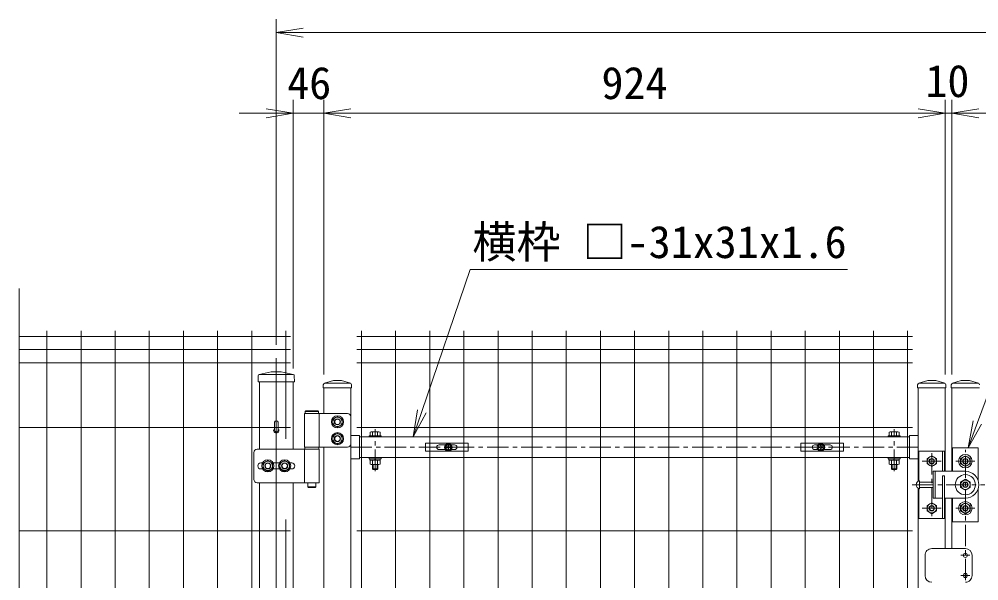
# Model space of a CAD drawing. Units: millimetres, scale not verified. Extents: x -4200 to 4200, y -2970 to 2970.
# Drawn here: x -1327 to 100, y 907 to 1742 of the extents above; entities that cross this region are included whole.
import ezdxf
from ezdxf.enums import TextEntityAlignment as Align

# ---------------------------------------------------------------- set-up
doc = ezdxf.new("R2010")
doc.units = ezdxf.units.MM
doc.header["$LTSCALE"] = 20
doc.linetypes.add('USER1', pattern=[50.8, 31.75, -6.35, 6.35, -6.35])
for name, color, linetype, lineweight in [('0-0_D-STR1', 1, 'Continuous', 18), ('0-1_D-STR-DIM', 7, 'Continuous', 9), ('0-2_0', 7, 'Continuous', 9), ('0-3_D-STR3', 3, 'Continuous', 13), ('0-4_D-BMK', 2, 'USER1', 13), ('0-5_Defpoints', 6, 'Continuous', 18), ('0-6_D-STR-TXT', 7, 'Continuous', 9), ('0-7_D-STR2', 7, 'Continuous', 9)]:
    doc.layers.add(name, color=color, linetype=linetype, lineweight=lineweight)
doc.styles.add('ＭＳ ゴシック', font='')
doc.styles.get('ＭＳ ゴシック').set_extended_font_data('MS Gothic')

# ---------------------------------------------------------------- blocks, each defined once
blk = doc.blocks.new('_Open')
at = {"layer": '0-2_0'}
blk.add_line((-20, 3.33), (0, 0), dxfattribs=at)
blk.add_lwpolyline([(-20, -3.33), (0, 0), (-20, 0)], dxfattribs=at)
blk = doc.blocks.new('U60')
at = {"layer": '0-0_D-STR1'}
for p, q in [((180, 22392), (180, 22300)), ((180, 22300), (1020, 22300)), ((1000, 22300), (200, 22300)), ((200, 22300), (200, 21540)), ((213.8, 22437.9), (480, 22520)), ((228, 22440), (972, 22440)), ((480, 22520), (720, 22520)), ((986.2, 22437.9), (720, 22520)), ((1000, 22300), (1000, 600)), ((1020, 22392), (1020, 22300)), ((17860, 22392), (17860, 22300)), ((17860, 22300), (18700, 22300)), ((17880, 22300), (17880, 19525.1)), ((18680, 22300), (17880, 22300)), ((17893.8, 22437.9), (18160, 22520)), ((17908, 22440), (18652, 22440)), ((18160, 22520), (18400, 22520)), ((18666.2, 22437.9), (18400, 22520)), ((18680, 22300), (18680, 19820)), ((18700, 22392), (18700, 22300)), ((18860, 22392), (18860, 22300)), ((19700, 22300), (18860, 22300)), ((18880, 22300), (18880, 19820)), ((18880, 22300), (19680, 22300)), ((18893.8, 22437.9), (19160, 22520)), ((19652, 22440), (18908, 22440)), ((19400, 22520), (19160, 22520)), ((19666.2, 22437.9), (19400, 22520)), ((1000, 20884), (1260, 20884)), ((1260, 20845), (17620, 20845)), ((17620, 20884), (17620, 20186)), ((17880, 20884), (17620, 20884)), ((200, 20540), (200, 5310)), ((1260, 20225), (17620, 20225)), ((17620, 20186), (17880, 20186)), ((17880, 19314.9), (17880, 600)), ((18680, 19020), (18680, 17520)), ((18880, 19020), (18880, 17520))]:
    blk.add_line(p, q, dxfattribs=at)
blk.add_lwpolyline([(1260, 20884), (1260, 20186), (1000, 20186)], dxfattribs=at)
for centre, start, end in [((228, 22392), 90, 180), ((972, 22392), 0, 90), ((17908, 22392), 90, 180), ((18652, 22392), 0, 90), ((18908, 22392), 90, 180), ((19652, 22392), 0, 90)]:
    blk.add_arc(centre, 48, start, end, dxfattribs=at)
at = {"layer": '0-3_D-STR3'}
for p, q in [((-380, 21540), (-380, 20540)), ((-380, 21540), (900, 21540)), ((-344, 21620), (-364, 21600)), ((-364, 21600), (-364, 21540)), ((-364, 21540), (36, 21540)), ((-344, 21620), (16, 21620)), ((16, 21620), (36, 21600)), ((52, 21540), (52, 20540)), ((1000, 21440), (1000, 20640)), ((1540, 20877), (1540, 20845)), ((1540, 20877), (1900, 20877)), ((1540, 20845), (1900, 20845)), ((1570, 20877), (1570, 20986)), ((1870, 20877), (1570, 20877)), ((1832.5, 20997.1), (1607.5, 20997.1)), ((1645, 20877), (1645, 20986)), ((1795, 20877), (1795, 20986)), ((1870, 20877), (1870, 20986)), ((1900, 20877), (1900, 20845)), ((16980, 20877), (16980, 20845)), ((17340, 20877), (16980, 20877)), ((17340, 20845), (16980, 20845)), ((17009.9, 20877), (17009.9, 20986)), ((17009.9, 20877), (17310, 20877)), ((17047.4, 20997.1), (17272.5, 20997.1)), ((17085, 20877), (17085, 20986)), ((17235, 20877), (17235, 20986)), ((17310, 20877), (17310, 20986)), ((17340, 20877), (17340, 20845)), ((-1888, 20380), (-1888, 19580)), ((52, 20480), (-1788, 20480)), ((900, 20540), (-380, 20540)), ((-380, 20480), (-380, 19480)), ((-374, 20540), (-374, 20480)), ((46, 20540), (-374, 20540)), ((46, 20480), (-374, 20480)), ((46, 20540), (46, 20480)), ((52, 20480), (52, 19480)), ((17900, 19534.5), (17900, 20420)), ((17900, 20420), (18600, 20420)), ((18280, 20281.7), (18140, 20200.8)), ((18280, 20281.7), (18420, 20200.8)), ((18600, 19820), (18600, 20420)), ((18600, 20420), (18660, 20420)), ((18660, 19820), (18660, 20420)), ((19660, 20520), (18900, 20520)), ((18900, 20520), (18900, 19820)), ((19280, 20281.7), (19140, 20200.8)), ((19280, 20281.7), (19420, 20200.8)), ((19660, 19544.9), (19660, 20520)), ((-1625.9, 20070), (-1680, 20070)), ((-1125.9, 20070), (-1314.1, 20070)), ((-760, 20070), (-814.1, 20070)), ((1540, 20225), (1540, 20193)), ((1540, 20225), (1900, 20225)), ((1540, 20193), (1900, 20193)), ((1570, 20153), (1570, 20034)), ((1607.5, 20023), (1832.5, 20023)), ((1640, 19897), (1640, 20023)), ((1645, 20153), (1645, 20034)), ((1660, 19877), (1660, 20023)), ((1727.5, 20153), (1704.4, 20193)), ((1741.4, 20153), (1718.3, 20193)), ((1780, 19877), (1780, 20023)), ((1795, 20153), (1795, 20034)), ((1800, 19897), (1800, 20023)), ((1870, 20153), (1870, 20034)), ((1900, 20225), (1900, 20193)), ((16980, 20225), (16980, 20193)), ((17340, 20225), (16980, 20225)), ((17340, 20193), (16980, 20193)), ((17009.9, 20153), (17009.9, 20034)), ((17272.5, 20023), (17047.4, 20023)), ((17080, 19897), (17080, 20023)), ((17085, 20153), (17085, 20034)), ((17100, 19877), (17100, 20023)), ((17138.6, 20153), (17161.7, 20193)), ((17152.5, 20153), (17175.6, 20193)), ((17220, 19877), (17220, 20023)), ((17235, 20153), (17235, 20034)), ((17240, 19897), (17240, 20023)), ((17310, 20153), (17310, 20034)), ((17340, 20225), (17340, 20193)), ((18140, 20039.2), (18140, 20200.8)), ((18280, 19958.3), (18140, 20039.2)), ((18280, 19958.3), (18420, 20039.2)), ((18420, 20039.2), (18420, 20200.8)), ((19140, 20039.2), (19140, 20200.8)), ((19280, 19958.3), (19140, 20039.2)), ((19280, 19958.3), (19420, 20039.2)), ((19420, 20039.2), (19420, 20200.8)), ((-1770, 19980), (-1769.8, 19980)), ((-1625.9, 19890), (-1680, 19890)), ((-1125.9, 19890), (-1314.1, 19890)), ((-760, 19890), (-814.1, 19890)), ((-670, 19980), (-669.8, 19980)), ((1640, 19897), (1660, 19877)), ((1640, 19897), (1800, 19897)), ((1780, 19877), (1660, 19877)), ((1780, 19877), (1800, 19897)), ((17100, 19877), (17080, 19897)), ((17240, 19897), (17080, 19897)), ((17100, 19877), (17220, 19877)), ((17240, 19897), (17220, 19877)), ((18320, 19820), (18320, 19020)), ((18320, 19820), (19280, 19820)), ((18380, 19820), (18380, 19020)), ((-1788, 19480), (52, 19480)), ((-284, 19480), (-284, 19360)), ((-44, 19480), (-44, 19360)), ((17920, 19300), (17920, 19540)), ((18320, 19500), (17920, 19500)), ((18600, 19680), (18600, 18420)), ((18600, 19680), (18660, 19680)), ((18660, 19680), (18660, 18420)), ((19280, 19581.7), (19140, 19500.8)), ((19140, 19339.2), (19140, 19500.8)), ((19280, 19581.7), (19420, 19500.8)), ((19420, 19339.2), (19420, 19500.8)), ((19660, 19544.9), (19660, 19544.9)), ((-284, 19360), (-44, 19360)), ((-264, 19340), (-284, 19360)), ((-264, 19340), (-64, 19340)), ((-64, 19340), (-44, 19360)), ((17900, 18420), (17900, 19305.5)), ((17900, 19286.4), (17900, 18420)), ((18320, 19340), (17920, 19340)), ((19280, 19258.3), (19140, 19339.2)), ((19280, 19258.3), (19420, 19339.2)), ((19660, 19295.1), (19660, 18320)), ((18280, 18881.7), (18140, 18800.8)), ((18320, 19020), (18600, 19020)), ((18660, 19020), (19280, 19020)), ((18900, 18320), (18900, 19020)), ((19280, 18881.7), (19140, 18800.8)), ((19280, 18881.7), (19140, 18800.8)), ((19280, 18881.7), (19420, 18800.8)), ((19280, 18881.7), (19420, 18800.8)), ((18140, 18800.8), (18140, 18639.2)), ((18280, 18558.3), (18140, 18639.2)), ((18280, 18558.3), (18420, 18639.2)), ((19140, 18800.8), (19140, 18639.2)), ((19140, 18639.2), (19140, 18800.8)), ((19280, 18558.3), (19140, 18639.2)), ((19280, 18558.3), (19140, 18639.2)), ((19280, 18558.3), (19420, 18639.2)), ((19280, 18558.3), (19420, 18639.2)), ((19420, 18800.8), (19420, 18639.2)), ((19420, 18639.2), (19420, 18800.8)), ((17900, 18420), (18600, 18420)), ((18600, 18420), (18660, 18420)), ((19660, 18320), (18900, 18320)), ((18280, 17520), (19280, 17520)), ((18080, 16720), (18080, 17320)), ((19480, 16720), (19480, 17320))]:
    blk.add_line(p, q, dxfattribs=at)
for points in [[(-364, 21600), (36, 21600), (36, 21540)], [(1874, 20153), (1566, 20153), (1566, 20193)], [(1874, 20153), (1874, 20193), (1566, 20193)], [(17006, 20153), (17314, 20153), (17314, 20193)], [(17006, 20153), (17006, 20193), (17314, 20193)], [(18280, 18881.7), (18420, 18800.8), (18420, 18639.2)]]:
    blk.add_lwpolyline(points, dxfattribs=at)
for points in [[(600, 21452), (740.3, 21371), (740.3, 21209), (600, 21128), (459.7, 21209), (459.7, 21371)], [(600, 20952), (740.3, 20871), (740.3, 20709), (600, 20628), (459.7, 20709), (459.7, 20871)], [(-1470, 20142), (-1329.7, 20061), (-1329.7, 19899), (-1470, 19818), (-1610.3, 19899), (-1610.3, 20061)], [(-970, 20142), (-829.7, 20061), (-829.7, 19899), (-970, 19818), (-1110.3, 19899), (-1110.3, 20061)]]:
    blk.add_lwpolyline(points, close=True, dxfattribs=at)
for centre, radius in [((600, 21290), 180), ((600, 21290), 140.7), ((600, 21290), 90), ((600, 21290), 80), ((600, 20790), 180), ((600, 20790), 140.7), ((600, 20790), 90), ((600, 20790), 80), ((19280, 20120), 200), ((-1470, 19980), 180), ((-1470, 19980), 140.7), ((-1470, 19980), 90), ((-1470, 19980), 80), ((-970, 19980), 180), ((-970, 19980), 140.7), ((-970, 19980), 90), ((-970, 19980), 80), ((18280, 20120), 140), ((18280, 20120), 80), ((18280, 20120), 70), ((19280, 20120), 140), ((19280, 20120), 80), ((19280, 20120), 70), ((19280, 19420), 300), ((19280, 19420), 140), ((19280, 19420), 80), ((19280, 19420), 70), ((18280, 18720), 140), ((19280, 18720), 200), ((19280, 18720), 200), ((19280, 18720), 140), ((19280, 18720), 140), ((18280, 18720), 80), ((18280, 18720), 70), ((19280, 18720), 80), ((19280, 18720), 80), ((19280, 18720), 70), ((19280, 18720), 70), ((19280, 17320), 60), ((19280, 16720), 60)]:
    blk.add_circle(centre, radius, dxfattribs=at)
for centre, radius, start, end in [((900, 21440), 100, 0, 90), ((1607.5, 20928), 69.1, 57.13278, 122.86722), ((1720, 20737.2), 259.8, 73.22135, 106.77865), ((1832.5, 20928), 69.1, 57.13278, 122.86722), ((17047.4, 20928), 69.1, 57.13278, 122.86722), ((17160, 20737.2), 259.8, 73.22135, 106.77865), ((17272.5, 20928), 69.1, 57.13278, 122.86722), ((900, 20640), 100, 270, 0), ((-1788, 20380), 100, 90, 180), ((-1680, 19980), 90, 90, 180), ((-760, 19980), 90, 0, 90), ((1607.5, 20092.1), 69.1, 237.13278, 302.86722), ((1720, 20282.8), 259.8, 253.22135, 286.77865), ((1832.5, 20092.1), 69.1, 237.13278, 302.86722), ((17047.4, 20092.1), 69.1, 237.13278, 302.86722), ((17160, 20282.8), 259.8, 253.22135, 286.77865), ((17272.5, 20092.1), 69.1, 237.13278, 302.86722), ((-1680, 19980), 90, 180, 270), ((-760, 19980), 90, 270, 0), ((19280, 19420), 400, 270, 89.99983), ((-1788, 19580), 100, 180, 270), ((17942, 19420), 122, 100.38886, 259.61115), ((18280, 17320), 200, 90, 180.00001), ((19280, 17320), 200, 0, 90), ((18280, 16720), 200, 180.00001, 270), ((19280, 16720), 200, 270, 0.00001)]:
    blk.add_arc(centre, radius, start, end, dxfattribs=at)
at = {"layer": '0-4_D-BMK'}
for p, q in [((1720, 19828), (1720, 21069.8)), ((17160, 19828), (17160, 21069.8)), ((17880, 20535), (1000, 20535)), ((18280, 20360), (18280, 18480)), ((19280, 16580), (19280, 20460)), ((17997.5, 20120), (18562.5, 20120)), ((18997.5, 20120), (19562.5, 20120)), ((17695.7, 19420), (19856.8, 19420)), ((17997.5, 18720), (18562.5, 18720)), ((18997.5, 18720), (19562.5, 18720)), ((19142.3, 17320), (19417.7, 17320)), ((19142.3, 16720), (19417.7, 16720))]:
    blk.add_line(p, q, dxfattribs=at)
at = {"layer": '0-5_Defpoints'}
for centre in [(3900, 20535), (14980, 20535)]:
    blk.add_circle(centre, 80, dxfattribs=at)
blk = doc.blocks.new('A$C1aa64d16')
at = {"layer": '0-3_D-STR3'}
for p, q in [((-679.7, 120), (590.3, 120)), ((-679.7, -120), (-679.7, 120)), ((-274.7, 70), (-91.2, 70)), ((-37.1, 8.4), (-63, 7.9)), ((-63, 7.9), (-63, -7.9)), ((-7.9, 63), (-8.4, 37.1)), ((-7.9, 63), (7.9, 63)), ((7.9, 63), (8.4, 37.1)), ((37.1, 8.4), (63, 7.9)), ((63, 7.9), (63, -7.9)), ((91.2, 70), (185.3, 70)), ((-274.7, -70), (-91.2, -70)), ((-37.1, -8.4), (-63, -7.9)), ((-7.9, -63), (-8.4, -37.1)), ((37.1, -8.4), (63, -7.9)), ((91.2, -70), (185.3, -70))]:
    blk.add_line(p, q, dxfattribs=at)
for points in [[(-679.7, -120), (590.3, -120), (590.3, 120)], [(-7.9, -63), (7.9, -63), (8.4, -37.1)]]:
    blk.add_lwpolyline(points, dxfattribs=at)
for radius in [115, 105]:
    blk.add_circle((0, 0), radius, dxfattribs=at)
for centre, radius, start, end in [((-274.7, 0), 70, 90, 270), ((-38.1, 38.1), 29.8, 270, 0), ((38.1, 38.1), 29.8, 180, 270), ((185.3, 0), 70, 270, 90), ((-38.1, -38.1), 29.8, 0, 90), ((38.1, -38.1), 29.8, 90, 180)]:
    blk.add_arc(centre, radius, start, end, dxfattribs=at)
blk = doc.blocks.new('A$Cf29bf4b8')
at = {"layer": '0-3_D-STR3'}
for p, q in [((-590.3, 120), (679.7, 120)), ((-590.3, -120), (-590.3, 120)), ((-185.3, 70), (-91.2, 70)), ((-37.1, 8.4), (-63, 7.9)), ((-63, 7.9), (-63, -7.9)), ((-7.9, 63), (-8.4, 37.1)), ((-7.9, 63), (7.9, 63)), ((7.9, 63), (8.4, 37.1)), ((37.1, 8.4), (63, 7.9)), ((63, 7.9), (63, -7.9)), ((91.2, 70), (274.7, 70)), ((-185.3, -70), (-91.2, -70)), ((-37.1, -8.4), (-63, -7.9)), ((-7.9, -63), (-8.4, -37.1)), ((37.1, -8.4), (63, -7.9)), ((91.2, -70), (274.7, -70))]:
    blk.add_line(p, q, dxfattribs=at)
for points in [[(-590.3, -120), (679.7, -120), (679.7, 120)], [(-7.9, -63), (7.9, -63), (8.4, -37.1)]]:
    blk.add_lwpolyline(points, dxfattribs=at)
for radius in [115, 105]:
    blk.add_circle((0, 0), radius, dxfattribs=at)
for centre, radius, start, end in [((-185.3, 0), 70, 90, 270), ((-38.1, 38.1), 29.8, 270, 0), ((38.1, 38.1), 29.8, 180, 270), ((274.7, 0), 70, 270, 90), ((-38.1, -38.1), 29.8, 0, 90), ((38.1, -38.1), 29.8, 90, 180)]:
    blk.add_arc(centre, radius, start, end, dxfattribs=at)
blk = doc.blocks.new('MLeader1')
at = {"layer": '0-6_D-STR-TXT'}
blk.add_line((104.2, 1139.56), (83.98, 1104.41), dxfattribs=at)
for points in [[(97.95, 1141.89), (179.95, 1361.83), (427.25, 1361.83), (441.57, 1361.83)], [(91.71, 1144.21), (83.98, 1104.41), (97.95, 1141.89)]]:
    blk.add_lwpolyline(points, dxfattribs=at)

msp = doc.modelspace()

# ---------------------------------------------------------------- linework, layer by layer
at = {"layer": '0-0_D-STR1'}
for p, q in [((-920.13, 1213.41), (-969.96, 1213.41)), ((-937.54, 1217.41), (-919.75, 1213.32)), ((-971.89, 1211.4), (-972.04, 1202.41)), ((-918.04, 1202.41), (-972.04, 1202.41)), ((-970.04, 1202.41), (-970.04, 1102.41)), ((-920.04, 1202.41), (-920.04, 1102.41)), ((-918.2, 1211.4), (-918.04, 1202.41)), ((-970.04, 1052.41), (-970.04, 290.91)), ((-920.04, 1052.41), (-920.04, 290.91))]:
    msp.add_line(p, q, dxfattribs=at)
msp.add_lwpolyline([(-937.54, 1217.41), (-952.54, 1217.41), (-970.33, 1213.32)], dxfattribs=at)
for centre, radius, start, end in [((-969.89, 1211.37), 2, 102.93782, 179), ((-920.2, 1211.37), 2, 1, 77.06218), ((-945.04, 1130.41), 4, 162.5424, 17.4576)]:
    msp.add_arc(centre, radius, start, end, dxfattribs=at)
at = {"layer": '0-1_D-STR-DIM'}
for p, q in [((-945.04, 1257.41), (-945.04, 1741.78)), ((-905.04, 1721.78), (1014.96, 1721.78)), ((-920.04, 1222.41), (-920.04, 1621.78)), ((-874.04, 1213.41), (-874.04, 1621.78)), ((-874.04, 1213.41), (-874.04, 1621.78)), ((49.96, 1213.41), (49.96, 1621.78)), ((49.96, 1213.41), (49.96, 1621.78)), ((59.96, 1213.41), (59.96, 1621.78)), ((59.96, 1213.41), (59.96, 1621.78)), ((-960.04, 1601.78), (-1000.04, 1601.78)), ((-920.04, 1601.78), (-874.04, 1601.78)), ((-834.04, 1601.78), (-794.04, 1601.78)), ((-834.04, 1601.78), (9.96, 1601.78)), ((9.96, 1601.78), (-30.04, 1601.78)), ((49.96, 1601.78), (59.96, 1601.78)), ((99.96, 1601.78), (139.96, 1601.78)), ((99.96, 1601.78), (943.96, 1601.78))]:
    msp.add_line(p, q, dxfattribs=at)
at = {"layer": '0-3_D-STR3'}
for p, q in [((-947.64, 1142.58), (-947.64, 1130.41)), ((-942.44, 1142.58), (-942.44, 1130.41))]:
    msp.add_line(p, q, dxfattribs=at)
msp.add_arc((-945.04, 1130.41), 2.6, 180, 0, dxfattribs=at)
msp.add_ellipse((-945.04, 1142.56), major_axis=(-2.6, 0), ratio=0.649974, start_param=3.1415927, end_param=6.2831853, dxfattribs=at)
at = {"layer": '0-4_D-BMK'}
msp.add_line((-945.04, 1237.41), (-945.04, 53.41), dxfattribs=at)
at = {"layer": '0-6_D-STR-TXT'}
msp.add_lwpolyline([(-95.3, 1369.6), (-656.82, 1369.6), (-728.6, 1158.53)], dxfattribs=at)
at = {"layer": '0-7_D-STR2'}
for p, q in [((-1327.41, 684.56), (-1327.41, 1341.41)), ((-1286.23, 1278.41), (-1286.23, 108.41)), ((-1235.46, 1278.41), (-1235.46, 108.41)), ((-1184.69, 1278.41), (-1184.69, 108.41)), ((-1133.92, 1278.41), (-1133.92, 108.41)), ((-1083.15, 1278.41), (-1083.15, 108.41)), ((-1032.38, 1278.41), (-1032.38, 108.41)), ((-981.61, 1278.41), (-981.61, 108.41)), ((-930.84, 1278.41), (-930.84, 1117.61)), ((-818.2, 1278.41), (-818.2, 108.41)), ((-767.43, 1278.41), (-767.43, 108.41)), ((-716.66, 1278.41), (-716.66, 108.41)), ((-665.89, 1278.41), (-665.89, 108.41)), ((-615.12, 1278.41), (-615.12, 108.41)), ((-564.35, 1278.41), (-564.35, 108.41)), ((-513.58, 1278.41), (-513.58, 108.41)), ((-462.81, 1278.41), (-462.81, 108.41)), ((-412.04, 1278.41), (-412.04, 108.41)), ((-361.27, 1278.41), (-361.27, 108.41)), ((-310.5, 1278.41), (-310.5, 108.41)), ((-259.73, 1278.41), (-259.73, 108.41)), ((-208.96, 1278.41), (-208.96, 108.41)), ((-158.19, 1278.41), (-158.19, 108.41)), ((-107.42, 1278.41), (-107.42, 108.41)), ((-56.65, 1278.41), (-56.65, 108.41)), ((-5.88, 1278.41), (-5.88, 108.41)), ((-923.84, 1269.98), (-1327.41, 1269.98)), ((-825.2, 1269.98), (1.12, 1269.98)), ((-923.84, 1250.41), (-1327.41, 1250.41)), ((-825.2, 1250.41), (1.12, 1250.41)), ((-923.84, 1230.83), (-1327.41, 1230.83)), ((-825.2, 1230.83), (1.12, 1230.83)), ((-923.84, 1134.41), (-1327.41, 1134.41)), ((-825.2, 1134.41), (1.12, 1134.41)), ((-930.84, 997.71), (-930.84, 340.11)), ((-923.84, 980.91), (-1327.41, 980.91)), ((-825.2, 980.91), (1.12, 980.91))]:
    msp.add_line(p, q, dxfattribs=at)

# ---------------------------------------------------------------- block references
at = {"layer": '0-1_D-STR-DIM', "xscale": 2, "yscale": 2, "rotation": 180}
for p in [(-945.04, 1721.78), (-874.04, 1601.78), (-874.04, 1601.78), (59.96, 1601.78), (59.96, 1601.78)]:
    msp.add_blockref('_Open', p, dxfattribs=at)
at = {"layer": '0-1_D-STR-DIM'}
for name, p, xscale, yscale in [('_Open', (-920.04, 1601.78), 2, 2), ('_Open', (49.96, 1601.78), 2, 2), ('_Open', (49.96, 1601.78), 2, 2), ('U60', (-884.04, 78.41), 0.05, 0.05), ('A$C1aa64d16', (-689.04, 1105.16), 0.05, 0.05), ('A$Cf29bf4b8', (-135.04, 1105.16), 0.05, 0.05)]:
    msp.add_blockref(name, p, dxfattribs=dict(at, xscale=xscale, yscale=yscale))
at = {"layer": '0-6_D-STR-TXT'}
msp.add_blockref('MLeader1', (0, 0), dxfattribs=at)
at = {"layer": '0-6_D-STR-TXT', "xscale": 2, "yscale": 2, "rotation": 251.21739}
msp.add_blockref('_Open', (-741.48, 1120.66), dxfattribs=at)

# ---------------------------------------------------------------- texts
at = {"layer": '0-1_D-STR-DIM', "style": 'ＭＳ ゴシック'}
for s, p in [('46', (-928.77, 1608.53)), ('924', (-461.29, 1608.53)), ('10', (20.56, 1611.53))]:
    msp.add_text(s, height=48.09, dxfattribs=at).set_placement(p, align=Align.BOTTOM_LEFT)
at = {"layer": '0-6_D-STR-TXT', "style": 'ＭＳ ゴシック'}
msp.add_text('横枠 □-31x31x1.6', height=48.09, dxfattribs=at).set_placement((-653.27, 1372.05), align=Align.BOTTOM_LEFT)

doc.saveas('drawing.dxf')
